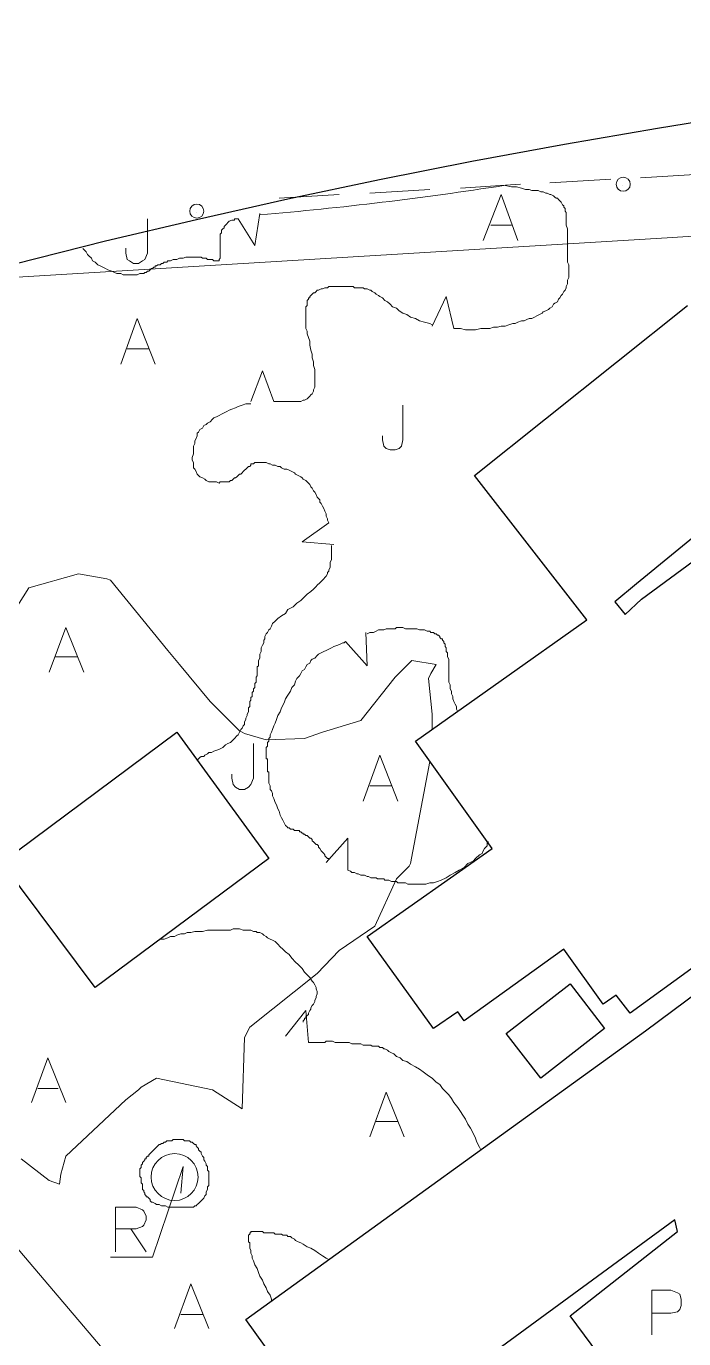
# Model space of a CAD drawing. Extents: x -2391 to 32076, y -11492 to 5852.
# Drawn here: x 4426.6 to 4470.2, y -858.5 to -771.5 of the extents above; entities that cross this region are included whole.
import ezdxf

# ---------------------------------------------------------------- set-up
doc = ezdxf.new("R2010")
doc.units = 0
doc.header["$LTSCALE"] = 7
for name, color, linetype in [('ALVE-CT', 3, 'CONTINUOUS'), ('PDF_A101 - EDIFICACAO', 7, 'CONTINUOUS'), ('PDF_A124 - MURO', 7, 'CONTINUOUS'), ('PDF_A133 - CANTEIRO_JARDIM_ESTUFA', 7, 'CONTINUOUS'), ('PDF_B215 - OUTRAS_ENTIDADES_PUBLICAS', 7, 'CONTINUOUS'), ('PDF_C301 - MEIO_FIO_2D', 7, 'CONTINUOUS'), ('PDF_F601 - LIMITE_VEGETACAO', 7, 'CONTINUOUS'), ('PDF_F604 - TXT_AGRUPAMENTO_ARVORE', 7, 'CONTINUOUS'), ('PDF_H805 - RESERVATORIO', 7, 'CONTINUOUS'), ('PDF_I902 - LUMINARIA', 7, 'CONTINUOUS'), ('PDF_M1306 - SETA_INDICADORA_TEXTO', 7, 'CONTINUOUS'), ('PDF_N1402 - CURVA_INTERMEDIARIA', 7, 'CONTINUOUS')]:
    doc.layers.add(name, color=color, linetype=linetype)

msp = doc.modelspace()

# ---------------------------------------------------------------- linework, layer by layer
at = {"layer": 'ALVE-CT'}
msp.add_circle((4550.796, -1271.53), 500, dxfattribs=at)
at = {"layer": 'PDF_A101 - EDIFICACAO', "lineweight": 30}
for points in [[(4489.414, -820.442), (4466.64, -836.951), (4465.709, -835.766), (4464.862, -836.358), (4462.237, -832.718), (4455.634, -837.459), (4455.21, -836.866), (4453.602, -837.967), (4449.199, -831.871), (4457.496, -826.029), (4452.416, -818.918), (4463.761, -810.875), (4456.311, -801.308), (4470.45, -790.047)], [(4477.815, -799.699), (4467.063, -808.504), (4465.624, -809.689), (4466.301, -810.536), (4467.402, -809.52), (4473.498, -805.033)], [(4479.678, -880.214), (4469.688, -866.499), (4462.661, -857.016), (4469.772, -851.429), (4469.603, -850.667), (4447.844, -866.583), (4441.156, -857.27), (4467.656, -838.136), (4490.176, -821.373)]]:
    msp.add_lwpolyline(points, dxfattribs=at)
for points in [[(4442.68, -826.707), (4431.166, -835.258), (4424.985, -826.961), (4436.584, -818.325)], [(4464.947, -837.967), (4460.713, -841.269), (4458.427, -838.306), (4462.661, -835.004)]]:
    msp.add_lwpolyline(points, close=True, dxfattribs=at)
at = {"layer": 'PDF_A124 - MURO', "lineweight": 9}
for points in [[(4619.278, -776.242), (4536.741, -781.581), (4522.095, -782.428), (4518.539, -782.682), (4477.138, -785.052), (4475.699, -785.137), (4469.095, -785.56), (4421.959, -788.414)], [(4382.208, -800.809), (4408.645, -832.125), (4442.68, -872.171), (4443.019, -872.595), (4446.49, -877.42), (4473.498, -914.757), (4488.906, -903.243), (4495.172, -910.778), (4523.28, -890.713), (4525.058, -889.443), (4541.652, -877.505), (4543.261, -876.404), (4545.97, -874.372), (4572.639, -854.815), (4575.517, -852.783), (4577.126, -851.513), (4600.07, -834.581), (4624.114, -816.547)]]:
    msp.add_lwpolyline(points, dxfattribs=at)
at = {"layer": 'PDF_A133 - CANTEIRO_JARDIM_ESTUFA', "lineweight": 9}
for points in [[(4434.637, -784.29), (4434.637, -786.576), (4434.468, -786.999), (4434.298, -787.084), (4434.044, -787.253), (4433.706, -787.253), (4433.452, -787.084), (4433.282, -786.999), (4433.198, -786.576), (4433.198, -786.237)], [(4451.57, -796.651), (4451.57, -798.937), (4451.485, -799.36), (4451.316, -799.53), (4451.062, -799.614), (4450.723, -799.614), (4450.469, -799.53), (4450.3, -799.36), (4450.215, -798.937), (4450.215, -798.683)], [(4441.664, -819.087), (4441.664, -821.373), (4441.495, -821.796), (4441.325, -821.966), (4441.071, -822.135), (4440.733, -822.135), (4440.479, -821.966), (4440.309, -821.796), (4440.225, -821.373), (4440.225, -821.119)]]:
    msp.add_lwpolyline(points, dxfattribs=at)
at = {"layer": 'PDF_B215 - OUTRAS_ENTIDADES_PUBLICAS', "lineweight": 9}
msp.add_lwpolyline([(4468.079, -858.286), (4468.079, -855.323), (4469.349, -855.323), (4469.772, -855.492), (4469.942, -855.577), (4470.026, -855.916), (4470.026, -856.339), (4469.942, -856.593), (4469.772, -856.762), (4469.349, -856.847), (4468.079, -856.847)], dxfattribs=at)
at = {"layer": 'PDF_C301 - MEIO_FIO_2D', "lineweight": 9}
for points in [[(4471.296, -781.327), (4467.317, -781.581)], [(4459.359, -782.004), (4455.38, -782.258)], [(4465.37, -781.666), (4461.306, -781.92)], [(4447.337, -782.682), (4443.357, -782.936)], [(4453.348, -782.343), (4449.368, -782.597)]]:
    msp.add_lwpolyline(points, dxfattribs=at)
at = {"layer": 'PDF_F601 - LIMITE_VEGETACAO', "lineweight": 9}
for points in [[(4458.343, -782.089), (4458.766, -782.174), (4459.105, -782.174), (4459.443, -782.258), (4459.697, -782.343), (4459.951, -782.343), (4460.121, -782.428), (4460.375, -782.428), (4460.544, -782.428), (4460.713, -782.512), (4460.883, -782.512), (4461.052, -782.597), (4461.137, -782.597), (4461.306, -782.682), (4461.391, -782.682), (4461.56, -782.766), (4461.645, -782.851), (4461.729, -782.936), (4461.814, -782.936), (4461.899, -783.02), (4461.983, -783.105), (4462.068, -783.19), (4462.153, -783.359), (4462.237, -783.444), (4462.237, -783.528), (4462.322, -783.613), (4462.322, -783.782), (4462.407, -783.867), (4462.407, -784.036), (4462.407, -784.121), (4462.407, -784.29), (4462.407, -784.544), (4462.407, -784.714), (4462.491, -784.968), (4462.491, -785.137), (4462.491, -785.391), (4462.491, -785.645), (4462.491, -785.899), (4462.491, -786.153), (4462.491, -786.407), (4462.491, -786.661), (4462.491, -786.83), (4462.491, -786.999), (4462.491, -787.169), (4462.576, -787.338), (4462.576, -787.423), (4462.576, -787.592), (4462.576, -787.677), (4462.576, -787.846), (4462.576, -787.931), (4462.576, -788.1), (4462.576, -788.185), (4462.491, -788.354), (4462.491, -788.439), (4462.491, -788.608), (4462.407, -788.777), (4462.407, -788.862), (4462.322, -789.031), (4462.237, -789.116), (4462.153, -789.285), (4462.068, -789.37), (4461.983, -789.539), (4461.899, -789.624), (4461.814, -789.793), (4461.645, -789.878), (4461.56, -789.963), (4461.475, -790.132), (4461.306, -790.217), (4461.221, -790.301), (4461.052, -790.386), (4460.883, -790.471), (4460.798, -790.555), (4460.629, -790.64), (4460.459, -790.725), (4460.29, -790.809), (4460.121, -790.894), (4459.951, -790.894), (4459.782, -790.979), (4459.613, -791.063), (4459.443, -791.063), (4459.189, -791.148), (4459.02, -791.233), (4458.851, -791.233), (4458.597, -791.317), (4458.343, -791.402), (4458.089, -791.402), (4457.835, -791.487), (4457.581, -791.487), (4457.327, -791.571), (4456.988, -791.571), (4456.734, -791.571), (4456.396, -791.656), (4456.057, -791.656), (4455.718, -791.656), (4455.38, -791.571), (4455.21, -791.571), (4455.041, -791.571), (4454.956, -791.571), (4454.448, -789.455), (4453.517, -791.402)], [(4430.339, -786.257), (4430.404, -786.322), (4430.573, -786.491), (4430.658, -786.661), (4430.742, -786.745), (4430.912, -786.915), (4430.996, -787.084), (4431.166, -787.169), (4431.335, -787.338), (4431.504, -787.423), (4431.674, -787.507), (4431.843, -787.592), (4432.012, -787.677), (4432.266, -787.761), (4432.436, -787.846), (4432.605, -787.931), (4432.859, -787.931), (4433.028, -788.015), (4433.198, -788.015), (4433.367, -788.015), (4433.536, -788.015), (4433.706, -788.015), (4433.875, -788.015), (4433.96, -788.015), (4434.129, -787.931), (4434.214, -787.931), (4434.383, -787.931), (4434.468, -787.846), (4434.552, -787.846), (4434.637, -787.761), (4434.722, -787.761), (4434.806, -787.677), (4434.891, -787.592), (4434.976, -787.592), (4435.06, -787.507), (4435.145, -787.507), (4435.145, -787.423), (4435.23, -787.423), (4435.314, -787.338), (4435.484, -787.338), (4435.568, -787.253), (4435.653, -787.253), (4435.738, -787.169), (4435.907, -787.169), (4435.992, -787.084), (4436.161, -787.084), (4436.33, -786.999), (4436.415, -786.999), (4436.584, -786.999), (4436.754, -786.915), (4436.838, -786.915), (4437.008, -786.915), (4437.177, -786.83), (4437.346, -786.83), (4437.431, -786.83), (4437.6, -786.83), (4437.685, -786.83), (4437.854, -786.83), (4437.939, -786.83), (4438.023, -786.83), (4438.108, -786.83), (4438.193, -786.83), (4438.277, -786.915), (4438.362, -786.915), (4438.447, -786.915), (4438.531, -786.915), (4438.616, -786.999), (4438.701, -786.999), (4438.785, -786.999), (4438.87, -786.999), (4438.955, -786.999), (4439.039, -787.084), (4439.124, -787.084), (4439.209, -787.084), (4439.293, -787.084), (4439.378, -787.084), (4439.378, -786.999), (4439.463, -786.915), (4439.463, -786.83), (4439.463, -786.745), (4439.463, -786.661), (4439.463, -786.576), (4439.463, -786.491), (4439.463, -786.407), (4439.463, -786.322), (4439.463, -786.237), (4439.463, -786.153), (4439.463, -786.068), (4439.463, -785.984), (4439.463, -785.899), (4439.463, -785.814), (4439.463, -785.73), (4439.463, -785.645), (4439.463, -785.56), (4439.463, -785.476), (4439.463, -785.391), (4439.463, -785.306), (4439.547, -785.222), (4439.547, -785.137), (4439.547, -785.052), (4439.632, -784.968), (4439.717, -784.883), (4439.717, -784.798), (4439.801, -784.714), (4439.886, -784.629), (4439.971, -784.544), (4440.055, -784.46), (4440.225, -784.375), (4440.394, -784.375), (4440.394, -784.29), (4440.563, -784.29), (4440.648, -784.29), (4441.749, -786.068), (4442.087, -783.952)], [(4453.517, -791.317), (4453.348, -791.233), (4453.009, -791.148), (4452.67, -791.063), (4452.416, -790.894), (4452.078, -790.809), (4451.824, -790.64), (4451.57, -790.555), (4451.316, -790.386), (4451.146, -790.217), (4450.892, -790.132), (4450.723, -789.963), (4450.554, -789.793), (4450.384, -789.709), (4450.215, -789.539), (4450.046, -789.455), (4449.961, -789.37), (4449.792, -789.285), (4449.707, -789.201), (4449.538, -789.116), (4449.453, -789.031), (4449.368, -789.031), (4449.199, -788.947), (4449.114, -788.947), (4449.03, -788.947), (4448.945, -788.862), (4448.86, -788.862), (4448.776, -788.862), (4448.691, -788.862), (4448.606, -788.862), (4448.522, -788.862), (4448.437, -788.862), (4448.352, -788.862), (4448.268, -788.777), (4448.183, -788.777), (4448.098, -788.777), (4448.014, -788.777), (4447.929, -788.777), (4447.844, -788.777), (4447.675, -788.777), (4447.59, -788.777), (4447.506, -788.777), (4447.337, -788.777), (4447.252, -788.777), (4447.083, -788.777), (4446.913, -788.777), (4446.829, -788.777), (4446.659, -788.777), (4446.575, -788.862), (4446.405, -788.862), (4446.236, -788.947), (4446.151, -788.947), (4445.982, -789.031), (4445.897, -789.031), (4445.813, -789.116), (4445.728, -789.201), (4445.643, -789.201), (4445.559, -789.285), (4445.474, -789.37), (4445.389, -789.455), (4445.389, -789.539), (4445.305, -789.539), (4445.305, -789.624), (4445.22, -789.709), (4445.22, -789.793), (4445.22, -789.878), (4445.22, -789.963), (4445.22, -790.047), (4445.135, -790.132), (4445.135, -790.217), (4445.135, -790.301), (4445.135, -790.386), (4445.135, -790.471), (4445.135, -790.555), (4445.135, -790.64), (4445.135, -790.725), (4445.135, -790.809), (4445.135, -790.979), (4445.135, -791.063), (4445.135, -791.148), (4445.135, -791.233), (4445.135, -791.402), (4445.135, -791.571), (4445.22, -791.741), (4445.22, -791.91), (4445.305, -792.164), (4445.389, -792.418), (4445.389, -792.672), (4445.474, -793.011), (4445.559, -793.265), (4445.559, -793.519), (4445.643, -793.773), (4445.643, -794.027), (4445.728, -794.281), (4445.728, -794.45), (4445.728, -794.619), (4445.728, -794.704), (4445.728, -794.873), (4445.728, -794.958), (4445.728, -795.127), (4445.728, -795.212), (4445.728, -795.381), (4445.728, -795.466), (4445.643, -795.635), (4445.643, -795.72), (4445.559, -795.889), (4445.474, -795.974), (4445.389, -796.058), (4445.305, -796.143), (4445.22, -796.228), (4445.051, -796.312), (4444.966, -796.312), (4444.797, -796.397), (4444.627, -796.397), (4444.543, -796.397), (4444.373, -796.397), (4444.204, -796.397), (4444.035, -796.397), (4443.865, -796.397), (4443.696, -796.397), (4443.527, -796.397), (4443.357, -796.397), (4443.188, -796.397), (4443.019, -796.397), (4442.257, -794.365), (4441.495, -796.397)], [(4441.495, -796.566), (4441.156, -796.566), (4440.902, -796.651), (4440.648, -796.736), (4440.479, -796.82), (4440.225, -796.905), (4440.055, -796.99), (4439.886, -797.074), (4439.717, -797.159), (4439.547, -797.244), (4439.378, -797.328), (4439.209, -797.413), (4439.039, -797.498), (4438.955, -797.582), (4438.785, -797.752), (4438.616, -797.836), (4438.531, -797.921), (4438.362, -798.006), (4438.277, -798.175), (4438.108, -798.26), (4438.023, -798.429), (4437.939, -798.514), (4437.939, -798.683), (4437.854, -798.852), (4437.77, -799.022), (4437.77, -799.191), (4437.685, -799.36), (4437.685, -799.53), (4437.685, -799.699), (4437.685, -799.868), (4437.6, -800.122), (4437.6, -800.292), (4437.685, -800.461), (4437.685, -800.63), (4437.685, -800.8), (4437.77, -800.884), (4437.854, -801.054), (4437.939, -801.223), (4438.023, -801.308), (4438.108, -801.392), (4438.277, -801.477), (4438.447, -801.562), (4438.531, -801.646), (4438.701, -801.731), (4438.87, -801.731), (4439.039, -801.731), (4439.209, -801.731), (4439.378, -801.816), (4439.463, -801.731), (4439.632, -801.731), (4439.801, -801.731), (4439.886, -801.731), (4440.055, -801.731), (4440.14, -801.646), (4440.225, -801.646), (4440.309, -801.562), (4440.394, -801.477), (4440.479, -801.477), (4440.563, -801.392), (4440.648, -801.308), (4440.733, -801.223), (4440.817, -801.223), (4440.902, -801.138), (4440.987, -801.054), (4441.071, -800.969), (4441.156, -800.884), (4441.241, -800.8), (4441.325, -800.715), (4441.41, -800.715), (4441.495, -800.63), (4441.495, -800.546), (4441.579, -800.546), (4441.664, -800.546), (4441.749, -800.461), (4441.833, -800.461), (4441.918, -800.461), (4442.003, -800.461), (4442.087, -800.461), (4442.172, -800.461), (4442.257, -800.461), (4442.426, -800.461), (4442.511, -800.461), (4442.68, -800.546), (4442.765, -800.546), (4442.934, -800.63), (4443.103, -800.63), (4443.273, -800.715), (4443.442, -800.715), (4443.527, -800.8), (4443.696, -800.884), (4443.865, -800.884), (4444.035, -800.969), (4444.204, -801.054), (4444.373, -801.138), (4444.458, -801.223), (4444.627, -801.308), (4444.797, -801.392), (4444.881, -801.477), (4444.966, -801.562), (4445.135, -801.646), (4445.22, -801.731), (4445.305, -801.816), (4445.389, -801.9), (4445.474, -802.07), (4445.559, -802.154), (4445.643, -802.324), (4445.728, -802.408), (4445.813, -802.578), (4445.897, -802.747), (4446.067, -802.916), (4446.067, -803.086), (4446.151, -803.17), (4446.236, -803.34), (4446.321, -803.509), (4446.405, -803.678), (4446.49, -803.848), (4446.49, -804.017), (4446.575, -804.186), (4446.575, -804.271), (4446.659, -804.44), (4444.881, -805.71), (4446.998, -805.879)], [(4437.939, -820.188), (4438.023, -820.103), (4438.108, -820.018), (4438.193, -819.934), (4438.362, -819.934), (4438.447, -819.849), (4438.616, -819.764), (4438.701, -819.68), (4438.87, -819.68), (4439.039, -819.595), (4439.293, -819.51), (4439.463, -819.426), (4439.632, -819.341), (4439.801, -819.172), (4439.971, -819.087), (4440.14, -819.002), (4440.309, -818.833), (4440.394, -818.748), (4440.563, -818.579), (4440.648, -818.494), (4440.733, -818.325), (4440.817, -818.156), (4440.902, -818.071), (4440.987, -817.902), (4441.071, -817.817), (4441.071, -817.648), (4441.156, -817.478), (4441.156, -817.394), (4441.241, -817.224), (4441.241, -817.14), (4441.325, -816.97), (4441.325, -816.886), (4441.325, -816.716), (4441.41, -816.632), (4441.41, -816.462), (4441.41, -816.293), (4441.495, -816.208), (4441.495, -816.039), (4441.579, -815.954), (4441.579, -815.785), (4441.579, -815.7), (4441.664, -815.616), (4441.664, -815.446), (4441.749, -815.362), (4441.749, -815.277), (4441.749, -815.108), (4441.833, -815.023), (4441.833, -814.939), (4441.833, -814.854), (4441.833, -814.685), (4441.918, -814.6), (4441.918, -814.431), (4441.918, -814.346), (4441.918, -814.261), (4441.918, -814.092), (4441.918, -814.007), (4442.003, -813.923), (4442.003, -813.753), (4442.003, -813.669), (4442.003, -813.584), (4442.087, -813.415), (4442.087, -813.33), (4442.087, -813.161), (4442.172, -812.991), (4442.172, -812.907), (4442.172, -812.737), (4442.257, -812.568), (4442.341, -812.399), (4442.341, -812.229), (4442.426, -812.145), (4442.426, -811.975), (4442.511, -811.806), (4442.595, -811.721), (4442.68, -811.552), (4442.765, -811.467), (4442.849, -811.298), (4442.934, -811.129), (4443.103, -810.959), (4443.273, -810.79), (4443.527, -810.621), (4443.781, -810.451), (4443.95, -810.197), (4444.289, -810.028), (4444.543, -809.774), (4444.797, -809.605), (4445.051, -809.351), (4445.22, -809.181), (4445.474, -809.012), (4445.643, -808.843), (4445.813, -808.673), (4445.897, -808.589), (4446.067, -808.419), (4446.151, -808.335), (4446.236, -808.25), (4446.321, -808.165), (4446.405, -808.081), (4446.49, -807.996), (4446.575, -807.827), (4446.575, -807.742), (4446.659, -807.657), (4446.659, -807.573), (4446.744, -807.403), (4446.744, -807.234), (4446.744, -807.065), (4446.829, -806.895), (4446.829, -806.726), (4446.829, -806.472), (4446.829, -806.303), (4446.829, -806.049), (4446.829, -805.964)], [(4446.659, -826.707), (4446.575, -826.707), (4446.49, -826.622), (4446.405, -826.537), (4446.405, -826.453), (4446.321, -826.368), (4446.236, -826.283), (4446.151, -826.199), (4446.067, -826.029), (4445.982, -825.945), (4445.982, -825.86), (4445.897, -825.775), (4445.813, -825.775), (4445.728, -825.691), (4445.643, -825.606), (4445.559, -825.521), (4445.559, -825.437), (4445.474, -825.352), (4445.389, -825.352), (4445.305, -825.267), (4445.22, -825.183), (4445.135, -825.183), (4445.051, -825.098), (4444.966, -825.098), (4444.966, -825.013), (4444.881, -825.013), (4444.797, -824.929), (4444.712, -824.929), (4444.712, -824.844), (4444.627, -824.844), (4444.543, -824.844), (4444.458, -824.844), (4444.373, -824.844), (4444.289, -824.76), (4444.204, -824.76), (4444.119, -824.76), (4444.035, -824.675), (4443.95, -824.675), (4443.865, -824.59), (4443.781, -824.506), (4443.696, -824.336), (4443.611, -824.167), (4443.527, -823.998), (4443.442, -823.828), (4443.357, -823.574), (4443.273, -823.405), (4443.188, -823.151), (4443.103, -822.982), (4443.019, -822.728), (4442.934, -822.558), (4442.934, -822.389), (4442.849, -822.22), (4442.765, -822.135), (4442.765, -821.966), (4442.765, -821.881), (4442.68, -821.712), (4442.68, -821.627), (4442.68, -821.542), (4442.68, -821.458), (4442.68, -821.373), (4442.68, -821.288), (4442.68, -821.204), (4442.68, -821.119), (4442.68, -821.034), (4442.68, -820.95), (4442.595, -820.95), (4442.595, -820.865), (4442.595, -820.78), (4442.595, -820.696), (4442.595, -820.611), (4442.595, -820.526), (4442.595, -820.442), (4442.595, -820.357), (4442.595, -820.272), (4442.595, -820.188), (4442.595, -820.103), (4442.511, -820.103), (4442.511, -820.018), (4442.511, -819.934), (4442.511, -819.849), (4442.511, -819.764), (4442.511, -819.68), (4442.511, -819.595), (4442.511, -819.51), (4442.511, -819.426), (4442.511, -819.341), (4442.595, -819.256), (4442.595, -819.172), (4442.595, -819.087), (4442.595, -819.002), (4442.68, -818.918), (4442.68, -818.748), (4442.765, -818.664), (4442.765, -818.494), (4442.849, -818.325), (4442.934, -818.156), (4443.019, -817.902), (4443.103, -817.732), (4443.188, -817.478), (4443.273, -817.224), (4443.442, -816.97), (4443.527, -816.716), (4443.696, -816.378), (4443.781, -816.124), (4443.95, -815.87), (4444.119, -815.616), (4444.204, -815.362), (4444.373, -815.193), (4444.458, -814.939), (4444.543, -814.769), (4444.712, -814.6), (4444.797, -814.431), (4444.881, -814.261), (4445.051, -814.177), (4445.135, -814.007), (4445.22, -813.838), (4445.389, -813.753), (4445.474, -813.584), (4445.559, -813.499), (4445.728, -813.415), (4445.897, -813.245), (4445.982, -813.161), (4446.151, -813.076), (4446.321, -812.991), (4446.49, -812.907), (4446.659, -812.822), (4446.829, -812.737), (4446.998, -812.653), (4447.252, -812.568), (4447.421, -812.483), (4447.59, -812.399), (4447.675, -812.399), (4447.76, -812.314), (4449.199, -813.923), (4449.114, -811.721)], [(4455.21, -816.97), (4455.126, -816.801), (4455.126, -816.632), (4455.041, -816.462), (4454.956, -816.293), (4454.872, -816.124), (4454.872, -815.954), (4454.787, -815.785), (4454.787, -815.616), (4454.702, -815.446), (4454.702, -815.277), (4454.702, -815.193), (4454.618, -815.023), (4454.618, -814.939), (4454.618, -814.854), (4454.618, -814.769), (4454.618, -814.685), (4454.618, -814.6), (4454.618, -814.431), (4454.618, -814.346), (4454.618, -814.261), (4454.618, -814.092), (4454.618, -814.007), (4454.618, -813.838), (4454.618, -813.753), (4454.618, -813.584), (4454.618, -813.499), (4454.533, -813.33), (4454.533, -813.161), (4454.533, -813.076), (4454.448, -812.991), (4454.448, -812.822), (4454.448, -812.737), (4454.364, -812.653), (4454.364, -812.483), (4454.279, -812.399), (4454.279, -812.314), (4454.194, -812.229), (4454.194, -812.145), (4454.11, -812.145), (4454.025, -812.06), (4454.025, -811.975), (4453.94, -811.891), (4453.856, -811.891), (4453.771, -811.806), (4453.686, -811.806), (4453.602, -811.721), (4453.432, -811.721), (4453.348, -811.637), (4453.178, -811.637), (4453.009, -811.552), (4452.84, -811.552), (4452.67, -811.552), (4452.501, -811.467), (4452.332, -811.467), (4452.078, -811.467), (4451.908, -811.467), (4451.739, -811.467), (4451.57, -811.383), (4451.485, -811.383), (4451.316, -811.383), (4451.146, -811.383), (4451.062, -811.467), (4450.892, -811.467), (4450.723, -811.467), (4450.638, -811.467), (4450.469, -811.467), (4450.3, -811.552), (4450.13, -811.552), (4449.961, -811.552), (4449.792, -811.637), (4449.622, -811.721), (4449.368, -811.721), (4449.199, -811.806)], [(4457.242, -825.606), (4457.158, -825.606), (4457.158, -825.691), (4457.158, -825.86), (4457.073, -825.945), (4456.988, -826.029), (4456.904, -826.199), (4456.819, -826.368), (4456.65, -826.453), (4456.396, -826.707), (4456.226, -826.876), (4455.888, -827.045), (4455.634, -827.299), (4455.295, -827.469), (4455.041, -827.638), (4454.702, -827.807), (4454.448, -827.977), (4454.11, -828.146), (4453.856, -828.231), (4453.602, -828.315), (4453.348, -828.315), (4453.094, -828.4), (4452.924, -828.4), (4452.67, -828.4), (4452.501, -828.4), (4452.247, -828.4), (4452.078, -828.4), (4451.908, -828.4), (4451.739, -828.315), (4451.57, -828.315), (4451.4, -828.315), (4451.231, -828.315), (4451.146, -828.231), (4450.977, -828.231), (4450.892, -828.231), (4450.808, -828.231), (4450.638, -828.146), (4450.554, -828.146), (4450.469, -828.146), (4450.384, -828.146), (4450.3, -828.061), (4450.215, -828.061), (4450.13, -828.061), (4449.961, -828.061), (4449.876, -828.061), (4449.792, -827.977), (4449.707, -827.977), (4449.538, -827.977), (4449.453, -827.977), (4449.284, -827.892), (4449.199, -827.892), (4449.03, -827.807), (4448.945, -827.807), (4448.776, -827.807), (4448.606, -827.723), (4448.522, -827.723), (4448.352, -827.638), (4448.183, -827.638), (4448.098, -827.553), (4447.929, -827.469), (4447.929, -825.352), (4446.49, -826.961)], [(4435.484, -832.041), (4435.568, -832.041), (4435.738, -832.041), (4435.992, -831.956), (4436.161, -831.871), (4436.415, -831.871), (4436.584, -831.787), (4436.838, -831.702), (4437.092, -831.702), (4437.262, -831.617), (4437.516, -831.617), (4437.77, -831.533), (4438.023, -831.533), (4438.277, -831.533), (4438.616, -831.448), (4438.87, -831.448), (4439.124, -831.448), (4439.378, -831.448), (4439.632, -831.448), (4439.886, -831.448), (4440.14, -831.448), (4440.309, -831.363), (4440.563, -831.363), (4440.733, -831.363), (4440.987, -831.448), (4441.156, -831.448), (4441.325, -831.448), (4441.495, -831.448), (4441.664, -831.533), (4441.833, -831.533), (4441.918, -831.617), (4442.087, -831.617), (4442.257, -831.702), (4442.341, -831.787), (4442.511, -831.871), (4442.595, -831.956), (4442.765, -832.041), (4442.934, -832.125), (4443.103, -832.21), (4443.273, -832.379), (4443.442, -832.549), (4443.611, -832.718), (4443.781, -832.887), (4444.035, -833.057), (4444.204, -833.311), (4444.458, -833.565), (4444.627, -833.734), (4444.881, -833.988), (4445.051, -834.242), (4445.22, -834.411), (4445.389, -834.581), (4445.559, -834.834), (4445.643, -834.919), (4445.728, -835.088), (4445.813, -835.258), (4445.813, -835.342), (4445.897, -835.512), (4445.897, -835.596), (4445.897, -835.681), (4445.813, -835.85), (4445.813, -835.935), (4445.728, -836.104), (4445.728, -836.189), (4445.643, -836.358), (4445.559, -836.443), (4445.474, -836.612), (4445.474, -836.697), (4445.389, -836.782), (4445.305, -836.951), (4445.305, -837.036), (4445.22, -837.12), (4445.135, -837.205), (4445.135, -837.29), (4445.051, -837.29), (4445.051, -837.374), (4444.966, -837.459), (4444.966, -837.544)], [(4456.734, -846.01), (4456.65, -845.841), (4456.48, -845.502), (4456.396, -845.248), (4456.226, -844.909), (4456.057, -844.571), (4455.888, -844.317), (4455.718, -843.978), (4455.549, -843.724), (4455.38, -843.47), (4455.21, -843.216), (4454.956, -842.878), (4454.787, -842.624), (4454.618, -842.37), (4454.448, -842.2), (4454.194, -841.946), (4454.025, -841.692), (4453.771, -841.523), (4453.517, -841.269), (4453.263, -841.1), (4452.924, -840.846), (4452.67, -840.676), (4452.416, -840.507), (4452.078, -840.338), (4451.824, -840.168), (4451.57, -840.084), (4451.4, -839.914), (4451.146, -839.83), (4450.977, -839.66), (4450.808, -839.576), (4450.638, -839.491), (4450.554, -839.406), (4450.384, -839.322), (4450.3, -839.322), (4450.215, -839.237), (4450.046, -839.237), (4449.961, -839.152), (4449.876, -839.152), (4449.792, -839.152), (4449.707, -839.152), (4449.538, -839.152), (4449.453, -839.068), (4449.368, -839.068), (4449.199, -839.068), (4449.03, -839.068), (4448.945, -839.068), (4448.776, -838.983), (4448.606, -838.983), (4448.522, -838.983), (4448.352, -838.983), (4448.183, -838.983), (4448.014, -838.898), (4447.929, -838.898), (4447.76, -838.898), (4447.59, -838.898), (4447.506, -838.898), (4447.337, -838.898), (4447.167, -838.898), (4447.083, -838.898), (4446.913, -838.814), (4446.744, -838.814), (4446.659, -838.814), (4446.49, -838.814), (4446.405, -838.898), (4446.236, -838.898), (4446.151, -838.898), (4446.067, -838.898), (4445.982, -838.898), (4445.813, -838.898), (4445.728, -838.898), (4445.643, -838.898), (4445.559, -838.898), (4445.474, -838.898), (4445.389, -838.898), (4445.305, -838.898), (4445.135, -836.782), (4443.781, -838.475)], [(4446.659, -853.291), (4446.49, -853.207), (4446.236, -853.037), (4445.982, -852.868), (4445.728, -852.699), (4445.474, -852.529), (4445.22, -852.445), (4444.966, -852.275), (4444.797, -852.191), (4444.627, -852.106), (4444.458, -852.021), (4444.373, -851.937), (4444.204, -851.852), (4444.119, -851.767), (4443.95, -851.767), (4443.865, -851.683), (4443.781, -851.683), (4443.611, -851.683), (4443.527, -851.598), (4443.357, -851.598), (4443.273, -851.598), (4443.103, -851.598), (4443.019, -851.513), (4442.849, -851.513), (4442.765, -851.513), (4442.595, -851.513), (4442.511, -851.513), (4442.341, -851.513), (4442.257, -851.429), (4442.087, -851.429), (4442.003, -851.429), (4441.918, -851.429), (4441.833, -851.429), (4441.749, -851.429), (4441.664, -851.429), (4441.579, -851.429), (4441.495, -851.429), (4441.495, -851.513), (4441.41, -851.513), (4441.41, -851.598), (4441.325, -851.683), (4441.325, -851.767), (4441.325, -851.852), (4441.325, -851.937), (4441.325, -852.106), (4441.41, -852.191), (4441.41, -852.275), (4441.41, -852.445), (4441.41, -852.529), (4441.495, -852.699), (4441.495, -852.868), (4441.579, -853.037), (4441.579, -853.207), (4441.664, -853.376), (4441.749, -853.63), (4441.918, -853.884), (4442.003, -854.138), (4442.087, -854.392), (4442.257, -854.646), (4442.341, -854.9), (4442.511, -855.154), (4442.595, -855.408), (4442.765, -855.662), (4442.849, -855.916), (4442.849, -856)]]:
    msp.add_lwpolyline(points, dxfattribs=at)
msp.add_lwpolyline([(4435.822, -849.735), (4435.653, -849.735), (4435.568, -849.735), (4435.399, -849.651), (4435.314, -849.651), (4435.23, -849.651), (4435.145, -849.566), (4434.976, -849.481), (4434.891, -849.481), (4434.806, -849.397), (4434.806, -849.312), (4434.722, -849.227), (4434.637, -849.143), (4434.552, -849.143), (4434.552, -849.058), (4434.468, -848.973), (4434.468, -848.889), (4434.383, -848.804), (4434.383, -848.719), (4434.298, -848.635), (4434.298, -848.55), (4434.298, -848.465), (4434.298, -848.381), (4434.298, -848.296), (4434.214, -848.211), (4434.214, -848.127), (4434.214, -848.042), (4434.214, -847.957), (4434.214, -847.873), (4434.129, -847.788), (4434.129, -847.703), (4434.129, -847.619), (4434.129, -847.534), (4434.129, -847.449), (4434.129, -847.365), (4434.129, -847.28), (4434.214, -847.195), (4434.214, -847.111), (4434.214, -847.026), (4434.298, -846.941), (4434.298, -846.857), (4434.383, -846.772), (4434.468, -846.687), (4434.468, -846.603), (4434.552, -846.603), (4434.552, -846.518), (4434.637, -846.433), (4434.722, -846.433), (4434.722, -846.349), (4434.806, -846.264), (4434.891, -846.179), (4434.976, -846.095), (4435.06, -846.01), (4435.145, -845.925), (4435.23, -845.841), (4435.314, -845.756), (4435.399, -845.671), (4435.484, -845.671), (4435.568, -845.587), (4435.653, -845.587), (4435.738, -845.502), (4435.822, -845.502), (4435.907, -845.417), (4435.992, -845.417), (4436.076, -845.417), (4436.161, -845.417), (4436.246, -845.417), (4436.33, -845.333), (4436.415, -845.333), (4436.5, -845.333), (4436.584, -845.333), (4436.669, -845.333), (4436.754, -845.333), (4436.838, -845.333), (4436.923, -845.333), (4437.008, -845.333), (4437.092, -845.417), (4437.177, -845.417), (4437.262, -845.417), (4437.346, -845.417), (4437.431, -845.417), (4437.516, -845.502), (4437.6, -845.502), (4437.685, -845.587), (4437.77, -845.671), (4437.854, -845.671), (4437.854, -845.756), (4437.939, -845.841), (4438.023, -845.925), (4438.023, -846.01), (4438.108, -846.095), (4438.193, -846.179), (4438.193, -846.264), (4438.277, -846.433), (4438.362, -846.518), (4438.362, -846.687), (4438.447, -846.772), (4438.531, -846.941), (4438.531, -847.026), (4438.616, -847.111), (4438.616, -847.28), (4438.616, -847.365), (4438.701, -847.449), (4438.701, -847.534), (4438.701, -847.619), (4438.701, -847.703), (4438.701, -847.788), (4438.701, -847.957), (4438.701, -848.042), (4438.701, -848.211), (4438.701, -848.381), (4438.616, -848.465), (4438.616, -848.635), (4438.531, -848.804), (4438.531, -848.973), (4438.447, -849.058), (4438.362, -849.227), (4438.277, -849.312), (4438.193, -849.397), (4438.108, -849.481), (4438.023, -849.566), (4437.939, -849.651), (4437.854, -849.735), (4437.77, -849.735), (4437.685, -849.82), (4437.6, -849.82), (4437.516, -849.82), (4437.431, -849.82), (4437.346, -849.82), (4437.177, -849.82), (4437.092, -849.82), (4437.008, -849.82), (4436.838, -849.82), (4436.669, -849.82), (4436.584, -849.82), (4436.415, -849.82), (4436.246, -849.82), (4436.076, -849.82), (4435.992, -849.82)], close=True, dxfattribs=at)
msp.add_arc((4421.779, -547.275), 237.63, 274.90247, 278.83039, dxfattribs=at)
at = {"layer": 'PDF_F604 - TXT_AGRUPAMENTO_ARVORE', "lineweight": 9}
for points in [[(4456.904, -785.73), (4458.089, -782.682), (4459.189, -785.73)], [(4457.411, -784.714), (4458.766, -784.714)], [(4432.859, -793.942), (4433.96, -790.894), (4435.145, -793.942)], [(4433.282, -792.926), (4434.722, -792.926)], [(4428.118, -814.346), (4429.218, -811.383), (4430.404, -814.346)], [(4428.541, -813.33), (4429.98, -813.33)], [(4448.945, -822.897), (4450.046, -819.849), (4451.231, -822.897)], [(4449.368, -821.881), (4450.808, -821.881)], [(4426.933, -842.878), (4428.033, -839.914), (4429.218, -842.878)], [(4427.356, -841.946), (4428.71, -841.946)], [(4449.368, -845.163), (4450.469, -842.2), (4451.654, -845.163)], [(4449.792, -844.148), (4451.231, -844.148)], [(4436.415, -857.863), (4437.516, -854.9), (4438.701, -857.863)], [(4436.838, -856.932), (4438.277, -856.932)]]:
    msp.add_lwpolyline(points, dxfattribs=at)
at = {"layer": 'PDF_H805 - RESERVATORIO', "lineweight": 9}
for points in [[(4432.52, -852.783), (4432.52, -849.82), (4433.875, -849.82), (4434.298, -849.989), (4434.383, -850.074), (4434.552, -850.413), (4434.552, -850.667), (4434.383, -851.005), (4434.298, -851.09), (4433.875, -851.259), (4432.52, -851.259)], [(4433.536, -851.259), (4434.552, -852.783)]]:
    msp.add_lwpolyline(points, dxfattribs=at)
msp.add_circle((4436.433, -847.818), 1.556, dxfattribs=at)
at = {"layer": 'PDF_I902 - LUMINARIA', "lineweight": 9}
for points in [[(4466.132, -782.089), (4466.132, -782.089)], [(4437.854, -783.867), (4437.854, -783.867)]]:
    msp.add_lwpolyline(points, dxfattribs=at)
for centre in [(4466.181, -782.007), (4437.903, -783.785)]:
    msp.add_circle(centre, 0.466, dxfattribs=at)
at = {"layer": 'PDF_M1306 - SETA_INDICADORA_TEXTO', "lineweight": 9}
msp.add_lwpolyline([(4436.838, -848.889), (4437.008, -847.111), (4434.976, -853.122), (4432.182, -853.122)], dxfattribs=at)
at = {"layer": 'PDF_N1402 - CURVA_INTERMEDIARIA', "lineweight": 9}
for points in [[(4453.517, -818.156), (4453.517, -817.14), (4453.263, -814.769), (4453.432, -814.431), (4453.771, -813.838), (4452.162, -813.584), (4451.062, -814.685), (4448.776, -817.563), (4446.236, -818.325), (4445.051, -818.748), (4442.511, -818.833), (4441.071, -818.41), (4440.902, -818.325), (4440.733, -818.24), (4440.563, -818.071), (4438.785, -816.293), (4436.754, -813.838), (4435.992, -812.907), (4432.182, -808.25), (4431.928, -808.165), (4430.065, -807.827), (4426.763, -808.758), (4425.747, -810.367)], [(4426.255, -846.603), (4428.118, -848.042), (4428.795, -848.296), (4428.88, -847.619), (4429.218, -846.433), (4433.198, -842.708), (4434.044, -842.031), (4434.214, -841.862), (4435.23, -841.269), (4438.955, -842.031), (4440.902, -843.301), (4441.071, -838.56), (4441.41, -837.882), (4445.897, -834.327), (4447.337, -832.803), (4449.707, -831.194), (4451.146, -828.061), (4451.993, -827.215), (4452.078, -827.045), (4453.348, -820.272)]]:
    msp.add_lwpolyline(points, dxfattribs=at)

doc.saveas('drawing.dxf')
